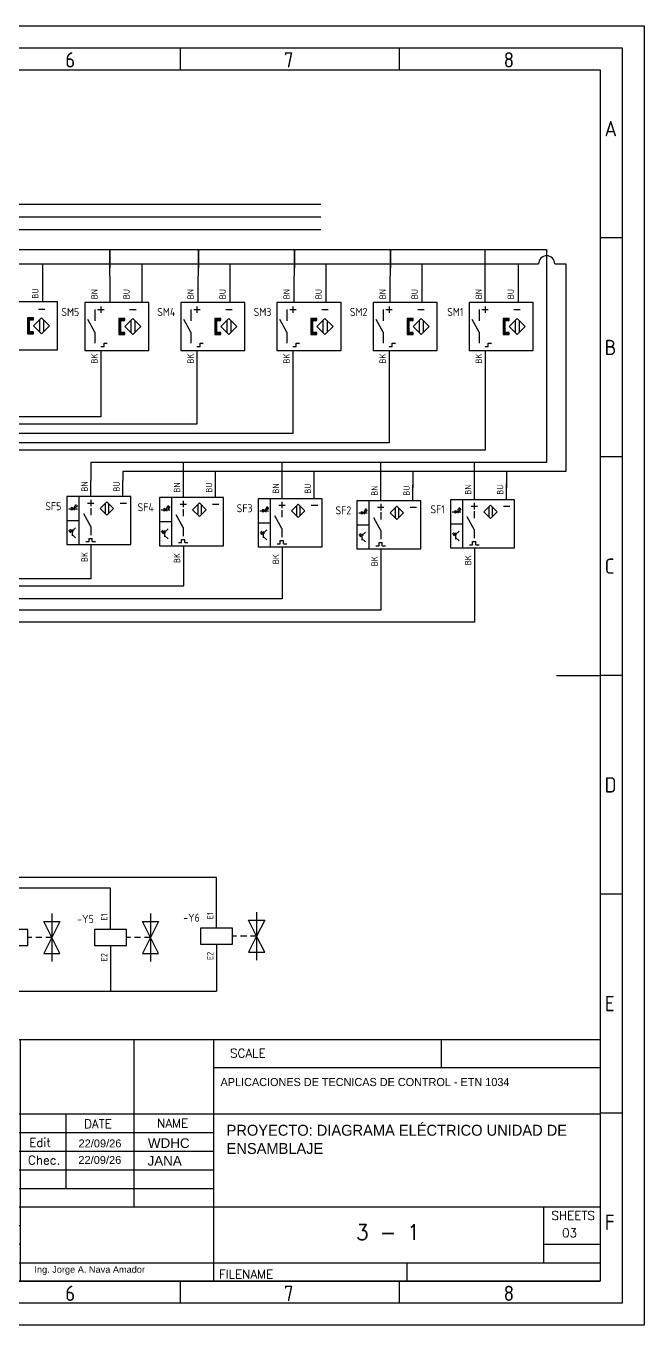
# Model space of a CAD drawing. Header units: millimetres. Extents: x 1181 to 1755, y 284 to 690.
# Drawn here: x 1562.2 to 1755.2, y 284.1 to 689.8 of the extents above; entities that cross this region are included whole.
import ezdxf
from ezdxf.enums import TextEntityAlignment as Align

# ---------------------------------------------------------------- set-up
doc = ezdxf.new("R2010")
doc.units = ezdxf.units.MM
doc.linetypes.add('DASHED', pattern=[0.75, 0.5, -0.25])
for name, color, linetype in [('025', 1, 'Continuous'), ('035', 5, 'Continuous'), ('07', 7, 'Continuous'), ('GRN_0.5mm^2', 3, 'DASHED'), ('RED_2.5mm^2', 1, 'Continuous'), ('SYMS', 7, 'Continuous'), ('TAGS', 51, 'Continuous'), ('TERMS', 4, 'Continuous')]:
    doc.layers.add(name, color=color, linetype=linetype)
doc.layers.add('SEÑAL NEUMATICA', color=5, linetype='Pneumatic Binary', lineweight=5)
doc.styles.add('ISO Proportional', font='isocp.shx')
doc.styles.get("Standard").update_dxf_attribs({"font": 'arial.ttf'})
doc.styles.add('WD', font='romans.shx')
doc.styles.add('WD_IEC', font='isocp2.shx', dxfattribs={"width": 0.9, "height": 4})
doc.linetypes.add('Pneumatic Binary', pattern='A,0.25,[130,ltypeshp.shx,S=0.1,R=-45,X=0,Y=0],0.04,[130,ltypeshp.shx,S=0.1,R=55,X=0,Y=0],0.04,[130,ltypeshp.shx,S=0.1,R=-45,X=0,Y=0],1', length=1.33)

# ---------------------------------------------------------------- blocks, each defined once
blk = doc.blocks.new('VPX11M3')
for p, q in [((-1.875, 5.25), (-1.875, 1.75)), ((-1, 5.25), (1, 5.25)), ((0, 6.25), (0, 4.25)), ((9, 5.25), (11, 5.25)), ((-1.875, -1.75), (-4.0625, 2.1875)), ((9.375, 1.875), (9.375, -1.875)), ((10.625, 1.875), (10.625, -1.875)), ((-1.875, -1.75), (-1.875, -5.25)), ((0, -6.25), (1, -6.25)), ((1, -6.25), (1, -5.25)), ((1, -5.25), (2, -5.25))]:
    blk.add_line(p, q)
for points in [[(-5, -7.5), (15, -7.5), (15, 7.5), (-5, 7.5)], [(6.25, 1.875), (7.5, 1.875), (7.5, 2.5), (5.625, 2.5), (5.625, -2.5), (7.5, -2.5), (7.5, -1.875), (6.25, -1.875)], [(10, 2.5), (12.5, 0), (10, -2.5), (7.5, 0)]]:
    blk.add_lwpolyline(points, close=True)
for points in [[(5.625, 2.5), (5.625, 1.875), (7.5, 2.5), (7.5, 1.875)], [(5.625, 1.875), (5.625, -1.875), (6.25, 1.875), (6.25, -1.875)], [(5.625, -1.875), (5.625, -2.5), (7.5, -1.875), (7.5, -2.5)]]:
    blk.add_solid(points)
at = {"style": 'WD_IEC'}
for tag, p in [('TERM02', (-1, 8.5)), ('TERM03', (9, 8.5))]:
    blk.add_attdef(tag, p, '', height=2, rotation=90, dxfattribs=at)
for tag, p in [('INST', (-6.75, 10.25)), ('LOC', (-6.75, 6.75)), ('TAG1', (-6.75, 3.25)), ('DESC1', (-6.75, -5.2)), ('DESC2', (-6.75, -8.7)), ('DESC3', (-6.75, -12.2))]:
    blk.add_attdef(tag, text='', height=2.5, dxfattribs=at).set_placement(p, align=Align.RIGHT)
at = {"style": 'WD_IEC', "flags": 1}
for tag, p, height in [('X2TERM02', (0, 7.5), 0.32), ('X2TERM03', (10, 7.5), 0.32), ('MFG', (17.75, 6.5), 1.5), ('CAT', (17.75, 4), 1.5), ('ASSYCODE', (16, -4), 1), ('X8TERM01', (0, -7.5), 0.32), ('FAMILY', (16, -5.5), 1), ('CATDESC', (16, -7), 1)]:
    blk.add_attdef(tag, p, '', height=height, dxfattribs=at)
at = {"lineweight": 15, "style": 'WD_IEC'}
for tag, p in [('XREF', (-6.75, -1.35)), ('WDTAGALT', (-6.75, -15.125))]:
    blk.add_attdef(tag, text='', height=2.5, dxfattribs=at).set_placement(p, align=Align.RIGHT)
at = {"style": 'WD_IEC'}
blk.add_attdef('TERM01', text='', height=2, rotation=90, dxfattribs=at).set_placement((-1, -8.5), align=Align.RIGHT)
blk = doc.blocks.new('VSV1')
for p, q in [((0, 2.5), (0, 7.5)), ((12.5, 0), (10, 5)), ((10, 5), (15, 5)), ((12.5, 7.5), (12.5, -7.5)), ((15, 5), (12.5, 0)), ((6.25, 0), (5, 0)), ((9.38, 0), (7.5, 0)), ((12.5, 0), (10, -5)), ((12.5, 0), (10.62, 0)), ((15, -5), (12.5, 0)), ((0, -2.5), (0, -7.5)), ((10, -5), (15, -5))]:
    blk.add_line(p, q)
blk.add_lwpolyline([(-5, 2.5), (-5, -2.5), (5, -2.5), (5, 2.5)], close=True)
at = {"style": 'WD_IEC'}
for tag, p in [('INST', (-5.25, 11.5)), ('LOC', (-5.25, 8)), ('TAG1', (-5.25, 4.5)), ('DESC2', (-5.25, -10.35)), ('DESC1', (-5.25, -6.85)), ('DESC3', (-5.25, -13.85))]:
    blk.add_attdef(tag, text='', height=2.5, dxfattribs=at).set_placement(p, align=Align.RIGHT)
blk.add_attdef('TERM01', text='', height=2, rotation=90, dxfattribs=at).set_placement((-1, 7.5), align=Align.RIGHT)
at = {"style": 'WD_IEC', "flags": 1}
for tag, p, height in [('X2TERM01', (0, 7.5), 0.32), ('X4LINK', (-5, 0), 0.32), ('X1LINK', (12.5, 0), 0.32), ('ASSYCODE', (1, -4), 1), ('X8TERM02', (0, -7.5), 0.32), ('FAMILY', (1, -5.5), 1), ('CATDESC', (1, -7), 1)]:
    blk.add_attdef(tag, p, '', height=height, dxfattribs=at)
at = {"style": 'WD_IEC', "flags": 9}
for tag, p in [('MFG', (-6, 1)), ('CAT', (-6, -1.5))]:
    blk.add_attdef(tag, text='', height=1.5, dxfattribs=at).set_placement(p, align=Align.RIGHT)
at = {"style": 'WD_IEC'}
blk.add_attdef('TERM02', (-1, -7.5), '', height=2, rotation=90, dxfattribs=at)
at = {"lineweight": 9, "style": 'WD_IEC'}
for tag, p in [('NO', (-5.5, -16.5)), ('NC', (-5.5, -20))]:
    blk.add_attdef(tag, text='', height=2.5, dxfattribs=at).set_placement(p, align=Align.TOP_RIGHT)
for tag, p in [('XREFNO', (-4, -16.5)), ('XREFNC', (-4, -20)), ('WDTAGALT', (-3.88, -23.13))]:
    blk.add_attdef(tag, text='', height=2.5, dxfattribs=at).set_placement(p, align=Align.TOP_LEFT)
blk = doc.blocks.new('IEC_border_a3')
at = {"layer": '035'}
for p, q in [((314, 292), (314, 287)), ((364, 292), (364, 287)), ((414.97, 248.54), (409.98, 248.54)), ((414.98, 198.5), (410, 198.5)), ((414.98, 148.5), (410, 148.5)), ((414.98, 98.5), (410, 98.5)), ((415, 48.46), (410.02, 48.46)), ((314, 10), (314, 5)), ((364, 10), (364, 5))]:
    blk.add_line(p, q, dxfattribs=at)
for points in [[(0, 297), (420, 297), (420, 0), (0, 0)], [(18, 287), (410, 287), (410, 10), (18, 10)]]:
    blk.add_lwpolyline(points, close=True, dxfattribs=at)
at = {"layer": '07'}
blk.add_line((400, 148.5), (410, 148.5), dxfattribs=at)
blk.add_lwpolyline([(13, 292), (415, 292), (415, 5), (13, 5)], close=True, dxfattribs=at)
at = {"layer": '035', "style": 'ISO Proportional'}
for s, p in [('6', (287.69, 287.5)), ('7', (337.67, 287.5)), ('8', (387.92, 287.5)), ('A', (410.98, 271.79)), ('B', (411, 221.75)), ('C', (411, 171.75)), ('D', (411, 121.75)), ('E', (411.02, 71.72)), ('F', (411.02, 21.72)), ('6', (287.69, 5.5)), ('7', (337.67, 5.5)), ('8', (387.92, 5.5))]:
    blk.add_text(s, height=3.5, dxfattribs=at).set_placement(p)
blk = doc.blocks.new('IEC_tblock_a3')
at = {"layer": '035'}
for p, q in [((-106.6, 55.25), (-106.6, 17)), ((-36.4, 55.25), (-36.4, 48.88)), ((-88.4, 48.88), (0, 48.88)), ((-179.4, 38.25), (-179.4, 0)), ((-153.4, 38.25), (-153.4, 0)), ((-140.4, 38.25), (-140.4, 0)), ((-122.2, 38.25), (-122.2, 21.25)), ((-187.2, 34), (-88.4, 34)), ((-187.2, 29.75), (-88.4, 29.75)), ((-187.2, 25.5), (-88.4, 25.5)), ((-187.2, 21.25), (-88.4, 21.25)), ((-187.2, 17), (-132.6, 17)), ((-187.2, 12.75), (-132.6, 12.75)), ((-187.2, 8.5), (-132.6, 8.5)), ((-13, 8.5), (0, 8.5)), ((-187.2, 4.25), (0, 4.25)), ((-44.2, 4.25), (-44.2, 0))]:
    blk.add_line(p, q, dxfattribs=at)
at = {"layer": '07'}
for p, q in [((-187.2, 55.25), (-187.2, 0)), ((-187.2, 55.25), (0, 55.25)), ((-132.6, 55.25), (-132.6, 0)), ((-88.4, 55.25), (-88.4, 0)), ((0, 55.25), (0, 0)), ((-187.2, 38.25), (0, 38.25)), ((-132.6, 17), (0, 17)), ((-13, 17), (-13, 4.25)), ((-187.2, 0), (0, 0))]:
    blk.add_line(p, q, dxfattribs=at)
at = {"style": 'WD'}
for tag, p in [('SCALE', (-69.88, 51.07)), ('SH', (-8.74, 10.06)), ('FILENAME', (-68.15, 0.8))]:
    blk.add_attdef(tag, p, '', height=2, dxfattribs=at)
for tag, height, p in [('EDDATE', 2, (-114.97, 30.8)), ('EDBY', 2, (-98.02, 30.86)), ('PROJDESC', 5, (-45.9, 29.2)), ('CKDATE', 2, (-114.85, 26.58)), ('CKBY', 2, (-97.88, 26.3)), ('DWGDESC', 5, (-44.85, 19.72)), ('DWGNO', 3.5, (-48.54, 9.46))]:
    blk.add_attdef(tag, text='', height=height, dxfattribs=at).set_placement(p, align=Align.CENTER)
at = {"style": 'WD', "flags": 1}
blk.add_attdef('WD_TB', (-120.95, 11.91), '', height=2, dxfattribs=at)
at = {"layer": '025', "style": 'WD'}
for s, p in [('SCALE', (-80.57, 51.13)), ('NAME', (-97.74, 35.14)), ('No:', (-183.81, 1.19)), ('Revision', (-166.53, 1.47)), ('Date', (-146.79, 1.28)), ('By', (-136.33, 1.37))]:
    blk.add_text(s, height=2, dxfattribs=at).set_placement(p, align=Align.CENTER)
for s, p in [('DATE', (-118, 35)), ('Edit', (-130.55, 30.72)), ('Chec.', (-130.82, 26.72)), ('SHEETS', (-11.17, 14.05)), ('FILENAME', (-87.18, 0.61))]:
    blk.add_text(s, height=2, dxfattribs=at).set_placement(p)
blk = doc.blocks.new('VPE11B24')
for p, q in [((0, 7.5), (0, 12.5)), ((10, 7.5), (10, 12.5)), ((2.5, 7.5), (-7.5, 7.5)), ((-7.5, 7.5), (-7.5, -7.5)), ((-6.04, 4.17), (-5.14, 3.72)), ((-6.04, 3.26), (-6.04, 4.17)), ((-4.92, 4.61), (-5.25, 4.27)), ((-5.14, 3.26), (-5.14, 4.17)), ((-4.58, 4.94), (-5.03, 4.72)), ((-5.03, 4.72), (-4.81, 4.5)), ((-4.58, 4.27), (-4.92, 3.94)), ((-4.81, 4.5), (-4.58, 4.94)), ((-4.25, 4.61), (-4.69, 4.38)), ((-4.69, 4.38), (-4.47, 4.16)), ((-4.47, 4.16), (-4.25, 4.61)), ((-3.75, 7.5), (-3.75, -7.5)), ((-1.06, 5.49), (0.94, 5.49)), ((-0.06, 6.49), (-0.06, 4.49)), ((12.5, 7.5), (2.5, 7.5)), ((4.45, 5.31), (4.45, 2.18)), ((5.49, 5.31), (5.49, 2.18)), ((9.09, 5.49), (11.09, 5.49)), ((12.5, -7.5), (12.5, 7.5)), ((-6.94, 3.72), (-4.24, 3.72)), ((-5.14, 3.72), (-6.04, 3.26)), ((-0.07, -1.81), (-2.26, 2.13)), ((-0.07, 3.92), (-0.07, 1.69)), ((-7.5, 0), (-3.75, 0)), ((-6.57, -3.37), (-6.91, -3.03)), ((-6.46, -3.26), (-6.69, -3.48)), ((-6.69, -3.48), (-6.24, -3.7)), ((-6.24, -3.03), (-6.57, -2.7)), ((-6.24, -3.7), (-6.46, -3.26)), ((-6.13, -2.92), (-6.35, -3.14)), ((-6.35, -3.14), (-5.9, -3.37)), ((-5.9, -3.37), (-6.13, -2.92)), ((-5.91, -3.36), (-4.81, -2.27)), ((-5.91, -2.8), (-5.91, -4.77)), ((-5.68, -2.92), (-5.91, -3.36)), ((-5.91, -3.36), (-5.46, -3.14)), ((-0.07, -1.81), (-0.07, -4.53)), ((-7.5, -7.5), (12.5, -7.5)), ((-5.91, -4.29), (-4.81, -5.38)), ((-1.58, -6.56), (-0.58, -6.56)), ((-0.58, -6.56), (-0.58, -5.56)), ((-0.58, -5.56), (0.42, -5.56)), ((0, -7.5), (0, -12.5)), ((0.42, -6.56), (0.42, -5.56)), ((0.42, -6.56), (1.42, -6.56))]:
    blk.add_line(p, q)
blk.add_lwpolyline([(4.97, 5.83), (7.06, 3.74), (4.97, 1.65), (2.88, 3.74)], close=True)
for points in [[(-5.03, 4.72), (-4.81, 4.5), (-4.58, 4.94)], [(-4.69, 4.38), (-4.47, 4.16), (-4.25, 4.61)], [(-6.46, -3.26), (-6.69, -3.48), (-6.24, -3.7)], [(-6.13, -2.92), (-6.35, -3.14), (-5.9, -3.37)], [(-5.46, -3.14), (-5.68, -2.92), (-5.91, -3.36)]]:
    blk.add_solid(points)
at = {"style": 'WD_IEC'}
for tag, p in [('INST', (-9.25, 12)), ('LOC', (-9.25, 8)), ('TAG1', (-9.25, 3.25)), ('XREF', (-9.25, -1.35)), ('DESC1', (-9.25, -5.2)), ('DESC2', (-9.25, -9.2)), ('DESC3', (-9.25, -13.2))]:
    blk.add_attdef(tag, text='', height=2.5, dxfattribs=at).set_placement(p, align=Align.RIGHT)
at = {"style": 'WD_IEC', "flags": 1}
for tag, p, height in [('X2TERM01', (0, 12.5), 0.32), ('X2TERM02', (10, 12.5), 0.32), ('MFG', (13.32, 6.13), 1.5), ('CAT', (13.32, 3.63), 1.5), ('X4LINK', (-7.5, 0), 0.32), ('X1LINK', (12.5, 0), 0.32), ('ASSYCODE', (13.5, -4.57), 1), ('FAMILY', (13.5, -6.07), 1), ('CATDESC', (13.5, -7.57), 1), ('X8TERM03', (0, -12.5), 0.32)]:
    blk.add_attdef(tag, p, '', height=height, dxfattribs=at)
at = {"style": 'WD_IEC'}
for tag, p in [('TERM01', (-1, 12.23)), ('TERM02', (9, 12.23))]:
    blk.add_attdef(tag, text='', height=2, rotation=90, dxfattribs=at).set_placement(p, align=Align.RIGHT)
blk.add_attdef('TERM03', (-1, -12.96), '', height=2, rotation=90, dxfattribs=at)

msp = doc.modelspace()

# ---------------------------------------------------------------- linework, layer by layer
at = {"layer": 'RED_2.5mm^2', "color": 140}
msp.add_line((1259.52, 630.22), (1654.25, 630.22), dxfattribs=at)
at = {"layer": 'RED_2.5mm^2', "color": 42}
msp.add_line((1259.52, 626.22), (1654.25, 626.22), dxfattribs=at)
at = {"layer": 'RED_2.5mm^2'}
for p, q in [((1319.52, 620), (1654.25, 620)), ((1588.45, 603.45), (1588.37, 620)), ((1588.37, 620), (1588.37, 614.22)), ((1615.95, 603.45), (1616.04, 620)), ((1616.04, 620), (1616.04, 614.22)), ((1645.95, 603.45), (1646.04, 620)), ((1646.04, 620), (1646.04, 614.22)), ((1654.25, 620), (1724.78, 620)), ((1675.95, 603.45), (1675.98, 620)), ((1675.98, 620), (1675.98, 614.22)), ((1705.56, 603.47), (1705.56, 620)), ((1724.78, 620), (1724.78, 553.51)), ((1727.32, 615.49), (1730.73, 615.49)), ((1730.73, 615.49), (1730.73, 550.68)), ((1585.56, 588.47), (1585.56, 567.72)), ((1615.56, 588.47), (1615.56, 565.39)), ((1645.56, 588.47), (1645.56, 562.54)), ((1675.56, 588.47), (1675.56, 559.59)), ((1705.56, 588.47), (1705.56, 557.36)), ((1585.56, 567.72), (1410.5, 567.72)), ((1615.56, 565.39), (1415.42, 565.39)), ((1645.56, 562.54), (1420.61, 562.54)), ((1675.56, 559.59), (1425.74, 559.59)), ((1705.56, 557.36), (1430.58, 557.36)), ((1582.47, 553.51), (1582.47, 547.82)), ((1724.78, 553.51), (1582.47, 553.51)), ((1611.35, 547.49), (1611.35, 553.51)), ((1642.19, 547.17), (1642.19, 553.51)), ((1673.02, 546.52), (1673.02, 553.51)), ((1702.24, 546.84), (1702.24, 553.51)), ((1592.47, 550.68), (1592.47, 547.82)), ((1730.73, 550.68), (1592.47, 550.68)), ((1621.35, 547.49), (1621.35, 550.68)), ((1652.19, 547.17), (1652.19, 550.68)), ((1683.02, 550.68), (1683.02, 545.68)), ((1712.24, 550.68), (1712.24, 545.68)), ((1582.47, 522.82), (1582.47, 517.09)), ((1611.35, 522.49), (1611.35, 514.83)), ((1642.19, 522.17), (1642.19, 510.88)), ((1673.02, 521.52), (1673.02, 507.37)), ((1702.24, 521.84), (1702.24, 503.57)), ((1582.47, 517.09), (1519.11, 517.09)), ((1611.35, 514.83), (1521.17, 514.83)), ((1642.19, 510.88), (1523.38, 510.88)), ((1673.02, 507.37), (1526.27, 507.37)), ((1702.24, 503.57), (1528.6, 503.57)), ((1621.72, 423.81), (1528.12, 423.81)), ((1621.72, 413.06), (1621.72, 423.81)), ((1588.61, 420.49), (1528.12, 420.49)), ((1588.61, 412.62), (1588.61, 420.49)), ((1588.61, 397.62), (1588.61, 388.31)), ((1621.72, 398.06), (1621.72, 388.31)), ((1307.05, 388.31), (1621.72, 388.31))]:
    msp.add_line(p, q, dxfattribs=at)
at = {"layer": 'RED_2.5mm^2', "color": 1}
for p, q in [((1323.52, 615.66), (1722.24, 615.49)), ((1567.46, 603.62), (1567.46, 615.66)), ((1598.45, 603.45), (1598.45, 615.49)), ((1625.95, 603.45), (1625.95, 615.49)), ((1655.95, 603.45), (1655.95, 615.66)), ((1685.95, 603.45), (1685.95, 615.49)), ((1715.95, 603.45), (1715.95, 615.49))]:
    msp.add_line(p, q, dxfattribs=at)
at = {"layer": 'RED_2.5mm^2'}
msp.add_arc((1724.78, 615.49), 2.54, 360, 180, dxfattribs=at)
at = {"layer": 'TAGS', "color": 60, "true_color": 0xc0f600}
msp.add_line((1260.1, 634.2), (1654.25, 634.2), dxfattribs=at)

# ---------------------------------------------------------------- block references
at = {"xscale": 1.366054111090824, "yscale": 1.366054111090824, "zscale": 1.366054111090824}
msp.add_blockref('IEC_border_a3', (1181.44, 284.08), dxfattribs=at)
ref = msp.add_blockref('IEC_tblock_a3', (1741.52, 297.74), dxfattribs=dict(xscale=1.366054111090824, yscale=1.366054111090824, zscale=1.366054111090824))
ref.add_attrib('DWGNO', '3 - 1', dxfattribs={"height": 4.781, "style": 'WD'}).set_placement((1675.22, 310.66), align=Align.CENTER)
ref.add_attrib('SH', '03', (1729.59, 311.49), dxfattribs={"height": 2.732, "style": 'WD'})
at = {"layer": 'SYMS'}
ref = msp.add_blockref('VPX11M3', (1557.06, 596.14), dxfattribs=at)
ref.add_attrib('TERM03', 'BU', (1566.06, 604.64), dxfattribs={"layer": 'TERMS', "height": 2, "rotation": 90, "style": 'WD_IEC'})
ref.add_attrib('TERM02', 'BN', (1556.06, 604.64), dxfattribs={"layer": 'TERMS', "height": 2, "rotation": 90, "style": 'WD_IEC'})
ref.add_attrib('TERM01', 'BK', dxfattribs={"layer": 'TERMS', "height": 2, "rotation": 90, "style": 'WD_IEC'}).set_placement((1556.06, 587.64), align=Align.RIGHT)
ref.add_attrib('TAG1', 'SM6', dxfattribs={"layer": 'TAGS', "height": 2.5, "style": 'WD_IEC'}).set_placement((1550.31, 599.39), align=Align.RIGHT)
ref = msp.add_blockref('VPX11M3', (1585.56, 595.97), dxfattribs=at)
ref.add_attrib('TERM03', 'BU', (1594.56, 604.47), dxfattribs={"layer": 'TERMS', "height": 2, "rotation": 90, "style": 'WD_IEC'})
ref.add_attrib('TERM02', 'BN', (1584.56, 604.47), dxfattribs={"layer": 'TERMS', "height": 2, "rotation": 90, "style": 'WD_IEC'})
ref.add_attrib('TERM01', 'BK', dxfattribs={"layer": 'TERMS', "height": 2, "rotation": 90, "style": 'WD_IEC'}).set_placement((1584.56, 587.47), align=Align.RIGHT)
ref.add_attrib('TAG1', 'SM5', dxfattribs={"layer": 'TAGS', "height": 2.5, "style": 'WD_IEC'}).set_placement((1578.81, 599.22), align=Align.RIGHT)
ref = msp.add_blockref('VPX11M3', (1615.56, 595.97), dxfattribs=at)
ref.add_attrib('TERM03', 'BU', (1624.56, 604.47), dxfattribs={"layer": 'TERMS', "height": 2, "rotation": 90, "style": 'WD_IEC'})
ref.add_attrib('TERM02', 'BN', (1614.56, 604.47), dxfattribs={"layer": 'TERMS', "height": 2, "rotation": 90, "style": 'WD_IEC'})
ref.add_attrib('TERM01', 'BK', dxfattribs={"layer": 'TERMS', "height": 2, "rotation": 90, "style": 'WD_IEC'}).set_placement((1614.56, 587.47), align=Align.RIGHT)
ref.add_attrib('TAG1', 'SM4', dxfattribs={"layer": 'TAGS', "height": 2.5, "style": 'WD_IEC'}).set_placement((1608.81, 599.22), align=Align.RIGHT)
ref = msp.add_blockref('VPX11M3', (1645.56, 595.97), dxfattribs=at)
ref.add_attrib('TERM03', 'BU', (1654.56, 604.47), dxfattribs={"layer": 'TERMS', "height": 2, "rotation": 90, "style": 'WD_IEC'})
ref.add_attrib('TERM02', 'BN', (1644.56, 604.47), dxfattribs={"layer": 'TERMS', "height": 2, "rotation": 90, "style": 'WD_IEC'})
ref.add_attrib('TERM01', 'BK', dxfattribs={"layer": 'TERMS', "height": 2, "rotation": 90, "style": 'WD_IEC'}).set_placement((1644.56, 587.47), align=Align.RIGHT)
ref.add_attrib('TAG1', 'SM3', dxfattribs={"layer": 'TAGS', "height": 2.5, "style": 'WD_IEC'}).set_placement((1638.81, 599.22), align=Align.RIGHT)
ref = msp.add_blockref('VPX11M3', (1675.56, 595.97), dxfattribs=at)
ref.add_attrib('TERM03', 'BU', (1684.56, 604.47), dxfattribs={"layer": 'TERMS', "height": 2, "rotation": 90, "style": 'WD_IEC'})
ref.add_attrib('TERM02', 'BN', (1674.56, 604.47), dxfattribs={"layer": 'TERMS', "height": 2, "rotation": 90, "style": 'WD_IEC'})
ref.add_attrib('TERM01', 'BK', dxfattribs={"layer": 'TERMS', "height": 2, "rotation": 90, "style": 'WD_IEC'}).set_placement((1674.56, 587.47), align=Align.RIGHT)
ref.add_attrib('TAG1', 'SM2', dxfattribs={"layer": 'TAGS', "height": 2.5, "style": 'WD_IEC'}).set_placement((1668.81, 599.22), align=Align.RIGHT)
ref = msp.add_blockref('VPX11M3', (1705.56, 595.97), dxfattribs=at)
ref.add_attrib('TERM03', 'BU', (1714.56, 604.47), dxfattribs={"layer": 'TERMS', "height": 2, "rotation": 90, "style": 'WD_IEC'})
ref.add_attrib('TERM02', 'BN', (1704.56, 604.47), dxfattribs={"layer": 'TERMS', "height": 2, "rotation": 90, "style": 'WD_IEC'})
ref.add_attrib('TERM01', 'BK', dxfattribs={"layer": 'TERMS', "height": 2, "rotation": 90, "style": 'WD_IEC'}).set_placement((1704.56, 587.47), align=Align.RIGHT)
ref.add_attrib('TAG1', 'SM1', dxfattribs={"layer": 'TAGS', "height": 2.5, "style": 'WD_IEC'}).set_placement((1698.81, 599.22), align=Align.RIGHT)
ref = msp.add_blockref('VPE11B24', (1582.47, 535.32), dxfattribs=at)
ref.add_attrib('TERM02', 'BU', dxfattribs={"layer": 'TERMS', "height": 2, "rotation": 90, "style": 'WD_IEC'}).set_placement((1591.47, 547.55), align=Align.RIGHT)
ref.add_attrib('TAG1', 'SF5', dxfattribs={"layer": 'TAGS', "height": 2.5, "style": 'WD_IEC'}).set_placement((1573.22, 538.57), align=Align.RIGHT)
ref.add_attrib('TERM01', 'BN', dxfattribs={"layer": 'TERMS', "height": 2, "rotation": 90, "style": 'WD_IEC'}).set_placement((1581.47, 547.55), align=Align.RIGHT)
ref.add_attrib('TERM03', 'BK', (1581.47, 522.36), dxfattribs={"layer": 'TERMS', "height": 2, "rotation": 90, "style": 'WD_IEC'})
ref = msp.add_blockref('VPE11B24', (1611.35, 534.99), dxfattribs=at)
ref.add_attrib('TERM02', 'BU', dxfattribs={"layer": 'TERMS', "height": 2, "rotation": 90, "style": 'WD_IEC'}).set_placement((1620.35, 547.23), align=Align.RIGHT)
ref.add_attrib('TAG1', 'SF4', dxfattribs={"layer": 'TAGS', "height": 2.5, "style": 'WD_IEC'}).set_placement((1602.1, 538.24), align=Align.RIGHT)
ref.add_attrib('TERM01', 'BN', dxfattribs={"layer": 'TERMS', "height": 2, "rotation": 90, "style": 'WD_IEC'}).set_placement((1610.35, 547.23), align=Align.RIGHT)
ref.add_attrib('TERM03', 'BK', (1610.35, 522.04), dxfattribs={"layer": 'TERMS', "height": 2, "rotation": 90, "style": 'WD_IEC'})
ref = msp.add_blockref('VPE11B24', (1642.19, 534.67), dxfattribs=at)
ref.add_attrib('TERM02', 'BU', dxfattribs={"layer": 'TERMS', "height": 2, "rotation": 90, "style": 'WD_IEC'}).set_placement((1651.19, 546.9), align=Align.RIGHT)
ref.add_attrib('TAG1', 'SF3', dxfattribs={"layer": 'TAGS', "height": 2.5, "style": 'WD_IEC'}).set_placement((1632.94, 537.92), align=Align.RIGHT)
ref.add_attrib('TERM01', 'BN', dxfattribs={"layer": 'TERMS', "height": 2, "rotation": 90, "style": 'WD_IEC'}).set_placement((1641.19, 546.9), align=Align.RIGHT)
ref.add_attrib('TERM03', 'BK', (1641.19, 521.71), dxfattribs={"layer": 'TERMS', "height": 2, "rotation": 90, "style": 'WD_IEC'})
ref = msp.add_blockref('VPE11B24', (1673.02, 534.02), dxfattribs=at)
ref.add_attrib('TERM02', 'BU', dxfattribs={"layer": 'TERMS', "height": 2, "rotation": 90, "style": 'WD_IEC'}).set_placement((1682.02, 546.25), align=Align.RIGHT)
ref.add_attrib('TAG1', 'SF2', dxfattribs={"layer": 'TAGS', "height": 2.5, "style": 'WD_IEC'}).set_placement((1663.77, 537.27), align=Align.RIGHT)
ref.add_attrib('TERM01', 'BN', dxfattribs={"layer": 'TERMS', "height": 2, "rotation": 90, "style": 'WD_IEC'}).set_placement((1672.02, 546.25), align=Align.RIGHT)
ref.add_attrib('TERM03', 'BK', (1672.02, 521.06), dxfattribs={"layer": 'TERMS', "height": 2, "rotation": 90, "style": 'WD_IEC'})
ref = msp.add_blockref('VPE11B24', (1702.24, 534.34), dxfattribs=at)
ref.add_attrib('TERM02', 'BU', dxfattribs={"layer": 'TERMS', "height": 2, "rotation": 90, "style": 'WD_IEC'}).set_placement((1711.24, 546.58), align=Align.RIGHT)
ref.add_attrib('TAG1', 'SF1', dxfattribs={"layer": 'TAGS', "height": 2.5, "style": 'WD_IEC'}).set_placement((1692.99, 537.59), align=Align.RIGHT)
ref.add_attrib('TERM01', 'BN', dxfattribs={"layer": 'TERMS', "height": 2, "rotation": 90, "style": 'WD_IEC'}).set_placement((1701.24, 546.58), align=Align.RIGHT)
ref.add_attrib('TERM03', 'BK', (1701.24, 521.39), dxfattribs={"layer": 'TERMS', "height": 2, "rotation": 90, "style": 'WD_IEC'})
ref = msp.add_blockref('VSV1', (1557.73, 405.12), dxfattribs=at)
ref.add_attrib('TERM02', 'E2', (1556.73, 397.62), dxfattribs={"layer": 'TERMS', "height": 2, "rotation": 90, "style": 'WD_IEC'})
ref.add_attrib('TERM01', 'E1', dxfattribs={"layer": 'TERMS', "height": 2, "rotation": 90, "style": 'WD_IEC'}).set_placement((1556.73, 412.62), align=Align.RIGHT)
ref.add_attrib('TAG1', '-Y4', dxfattribs={"layer": 'TAGS', "height": 2.5, "style": 'WD_IEC'}).set_placement((1552.48, 409.62), align=Align.RIGHT)
ref = msp.add_blockref('VSV1', (1588.61, 405.12), dxfattribs=at)
ref.add_attrib('TERM02', 'E2', (1587.61, 397.62), dxfattribs={"layer": 'TERMS', "height": 2, "rotation": 90, "style": 'WD_IEC'})
ref.add_attrib('TERM01', 'E1', dxfattribs={"layer": 'TERMS', "height": 2, "rotation": 90, "style": 'WD_IEC'}).set_placement((1587.61, 412.62), align=Align.RIGHT)
ref.add_attrib('TAG1', '-Y5', dxfattribs={"layer": 'TAGS', "height": 2.5, "style": 'WD_IEC'}).set_placement((1583.36, 409.62), align=Align.RIGHT)
ref = msp.add_blockref('VSV1', (1621.72, 405.56), dxfattribs=at)
ref.add_attrib('TERM02', 'E2', (1620.72, 398.06), dxfattribs={"layer": 'TERMS', "height": 2, "rotation": 90, "style": 'WD_IEC'})
ref.add_attrib('TERM01', 'E1', dxfattribs={"layer": 'TERMS', "height": 2, "rotation": 90, "style": 'WD_IEC'}).set_placement((1620.72, 413.06), align=Align.RIGHT)
ref.add_attrib('TAG1', '-Y6', dxfattribs={"layer": 'TAGS', "height": 2.5, "style": 'WD_IEC'}).set_placement((1616.47, 410.06), align=Align.RIGHT)

# ---------------------------------------------------------------- texts
at = {"attachment_point": 1}
for s, width, insert, char_height in [('{\\Ftxt|c0;PROYECTO: DIAGRAMA ELÉCTRICO UNIDAD DE ENSAMBLAJE}', 112.0147, (1624.83, 346.62), 3.4151), ('Ing. Jorge A. Nava Amador', 52.7235, (1564.81, 302.44), 2.0491)]:
    msp.add_mtext_dynamic_manual_height_columns(s, width=width, gutter_width=17.08, heights=[0], dxfattribs=dict(at, insert=insert, char_height=char_height))
at = {"layer": 'GRN_0.5mm^2', "attachment_point": 1}
for s, width, insert, char_height in [('{\\C0;22/09/26}', 19.704, (1578.58, 342.03), 2.4653), ('{\\C0;WDHC}', 24.2586, (1600.25, 342.39), 3), ('{\\C0;22/09/26}', 19.704, (1578.54, 336.87), 2.4653), ('{\\C0;JANA}', 27.6829, (1600.14, 336.86), 3)]:
    msp.add_mtext_dynamic_manual_height_columns(s, width=width, gutter_width=12.33, heights=[0], dxfattribs=dict(at, insert=insert, char_height=char_height))
at = {"layer": 'SEÑAL NEUMATICA', "insert": (1622.95, 361.24), "char_height": 2.5341, "attachment_point": 1}
msp.add_mtext_dynamic_manual_height_columns('{\\Ftxt|c0;\\C0;APLICACIONES DE TECNICAS DE CONTROL - ETN 1034}', width=118.7336, gutter_width=17.97, heights=[0], dxfattribs=at)

doc.saveas('drawing.dxf')
